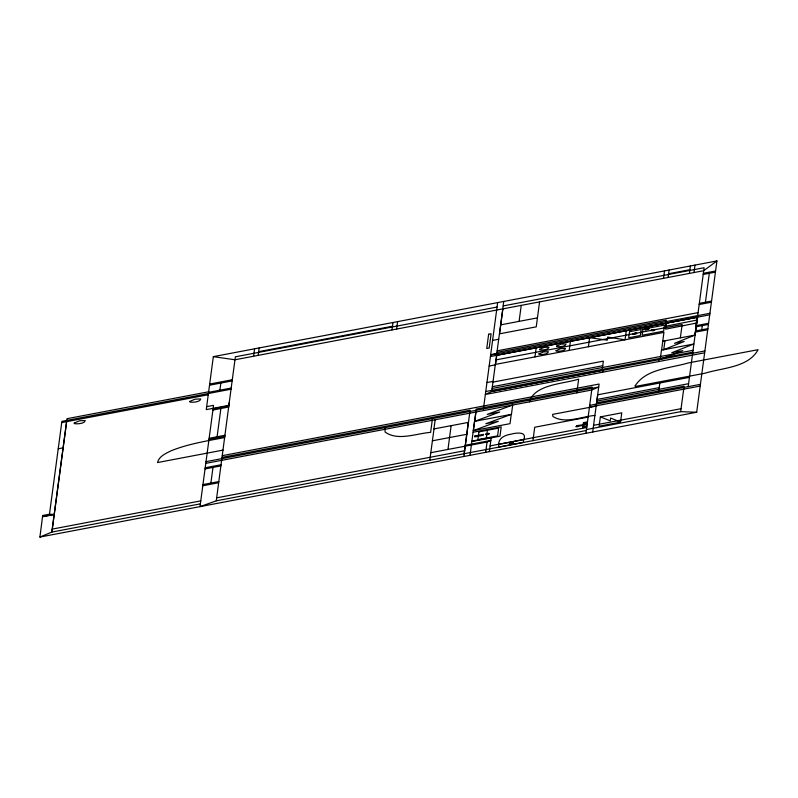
<?xml version="1.0" encoding="UTF-8"?>
<svg xmlns="http://www.w3.org/2000/svg" width="798" height="798" viewBox="0 0 798 798"><rect width="100%" height="100%" fill="white"/><g stroke="black" fill="none" stroke-linecap="round" stroke-linejoin="round"><path stroke-width="1.2" d="M697.163 317.195L695.058 335.07L674.51 343.32L684.195 341.474L663.587 349.733M523.737 439.598C527.518 431.169 515.817 432.855 511.299 434.112C504.416 435.179 497.064 438.511 498.91 447.04L523.358 442.391L523.737 439.598L499.279 444.247M229.046 405.304L206.253 409.633L213.345 356.646L716.923 260.936L696.684 412.247L39.9 537.064L42.693 515.498L49.466 514.211L54.194 514.52L66.623 421.663M42.693 515.498L42.533 516.735L54.194 514.52M49.466 514.211L61.895 421.354L231.031 389.205M219.879 390.192L220.837 383.07M210.891 483.079L212.986 467.419M217.096 436.765L220.876 408.506M228.876 405.334L235.37 356.806L497.044 307.07M206.652 406.661L213.545 405.344L199.999 506.64L216.268 500.825L229.275 402.362M253.574 356.247L254.572 348.806M258.163 355.379L259.151 347.938M392.008 329.933L393.005 322.502M396.596 329.065L397.594 321.624M384.955 427.648L385.095 432.037C397.923 441.294 416.127 433.474 430.621 432.366L432.466 418.621M435.169 419.768L433.942 428.925L468.406 422.381M429.783 460.256L434.012 428.915M447.967 449.434L451.139 425.663M464.137 453.723L468.276 422.401M463.887 456.486L470.082 410.232L222.083 457.364M470.002 455.319L476.197 409.065L592.136 387.03L585.951 433.284M473.334 430.641L498.291 421.344L485.822 423.718L511.259 414.381L510.022 423.668L473.334 430.641L474.581 421.334L511.448 414.332L512.695 405.035L487.249 414.381L499.718 412.017L474.76 421.304L476.007 412.007M483.418 408.935L497.643 302.612M704.634 352.816L485.354 394.481L491.718 391.469L503.757 301.445M502.89 308.866L499.558 333.813L536.246 326.841L539.578 301.893M486.221 438.8L487.468 429.494M485.663 452.346L487.039 442.052L490.84 440.426L465.394 445.264M489.334 451.648L491.239 437.454L471.907 441.124M519.099 321.355L521.234 305.375M534.959 356.935L536.166 347.878M529.373 401.863C534.71 384.127 563.927 383.968 578.66 379.11L576.824 392.845M532.924 440.646L534.72 427.239L588.116 417.095M569.203 350.432L570.41 341.374M588.405 346.741L589.612 337.654L607.218 340.177L607.627 337.095L625.034 339.778L626.3 330.681M583.089 425.334L582.789 427.578L586.51 426.87L587.168 421.972L583.438 422.681L583.139 424.915M592.675 432.007L599.099 384.047L222.313 455.658M596.495 404.097L597.732 394.791L689.422 377.364M602.101 370.432L603.348 361.135L492.974 382.112M602.699 372.187L602.949 370.322M600.365 416.895L599.118 426.192L620.525 422.132L621.762 412.825L600.365 416.895L610.261 420.845L610.64 418.012L620.525 422.132M663.517 278.342L664.505 270.901M668.096 277.465L669.093 270.023M658.599 361.564L658.849 359.699M661.592 350.113L663.936 332.387L495.558 364.387L496.825 355.29L696.873 317.434L695.068 335.07L662.759 341.205M663.746 349.704L664.943 340.796M658.589 392.287L659.836 382.99M680.355 337.863L682.15 324.507L496.216 359.838M689.392 273.425L690.39 265.983M693.981 272.547L694.978 265.106M586.45 429.563L680.664 411.658L684.076 386.212L596.585 402.84M688.185 386.671L704.105 267.729L503.169 305.913M701.751 329.783L702.31 325.594M705.442 302.203L709.312 273.305M716.923 260.936L703.706 270.702L234.971 359.778L213.345 356.646M39.9 537.064L51.88 532.067L200.368 503.847M697.103 320.048L666.121 326.153L666.24 320.197L496.945 352.367M258.662 351.659L392.506 326.222M668.594 273.744L689.891 269.704M703.357 273.305L715.587 270.981M703.198 274.462L715.427 272.138M500.755 324.846L537.443 317.873M209.674 384.057L232.298 379.748M209.525 385.215L232.148 380.915M208.647 391.778L67.022 418.691L51.88 532.067L54.164 514.411L42.553 516.625M208.567 392.347L231.191 388.047M492.585 340.427L498.7 339.26M61.725 422.591L208.248 394.751M699.327 303.37L711.557 301.046M699.178 304.527L711.407 302.203M497.154 350.821L698.09 312.626M490.68 354.681L496.795 353.524M490.64 354.96L709.921 313.285M213.076 408.855L228.976 405.833M490.431 356.507L709.711 314.831M212.926 410.022L228.827 407M696.355 325.594L708.584 323.27M489.154 366.043L495.269 364.876M696.195 326.761L708.425 324.437M58.224 448.775L63.112 447.848M695.637 330.941L707.866 328.616M695.487 332.098L707.716 329.774M486.95 382.551L493.064 381.394M209.146 438.282L225.036 435.259M208.986 439.439L224.886 436.416M224.737 437.523C206.712 441.025 188.328 443.848 171.201 450.76C165.934 453.374 159.011 456.217 157.535 462.551L223.051 450.102M492.356 386.711L602.729 365.733M492.117 388.486L693.053 350.302M485.753 391.509L692.804 352.157M491.728 391.409L602.101 370.382M491.718 391.469L704.883 350.95M206.014 461.653L598.7 387.03L591.737 390.013L205.784 463.359M205.196 467.768L221.096 464.745M205.036 468.935L220.936 465.912M597.113 399.439L659.218 387.638M596.804 401.135L688.584 383.688M589.682 405.384L700.415 384.337M589.453 407.09L700.185 386.042M596.146 406.122L552.625 414.391L552.904 416.466C565.064 424.297 581.533 416.526 594.889 415.449M473.104 432.227L501.224 426.88L499.977 436.187L471.857 441.523M432.416 440.805L466.69 434.292M202.941 484.595L218.842 481.573M202.792 485.753L218.692 482.73M583.378 423.179L587.099 422.471M430.8 452.695L487.039 442.052M586.869 424.207L577.772 425.514L575.847 426.721L586.819 424.626M582.849 427.07L586.58 426.341M593.572 425.314L681.063 408.686M52.279 529.094L200.767 500.875M216.667 497.852L464.665 450.72M490.112 445.883L586.72 427.519M216.268 500.825L586.321 430.501M680.664 411.658L696.684 412.247M665.841 323.17L665.722 329.135L697.392 322.891L697.512 316.926L665.841 323.17M74.204 423.07L74.563 423.688C77.606 424.127 84.937 423.598 85.276 420.546L79.561 420.775L74.204 423.07M189.675 401.474L190.024 402.092C193.066 402.541 200.398 402.012 200.737 398.96L195.021 399.18L189.675 401.474M474.88 435.967L474.76 436.895L483.319 435.269L483.438 434.341L474.88 435.967M488.645 334.222L486.74 348.487L489.184 348.018L491.099 333.754L488.645 334.222M478.93 431.878L477.892 439.628L497.593 435.878L498.63 428.127L478.93 431.878M485.443 434.321C489.962 435.768 491.249 431.449 485.443 434.321M486.351 434.192L488.795 433.723L486.351 434.192M509.413 443.449L513.294 442.71L509.413 443.449M538.949 353.853L539.249 354.392C541.842 354.761 548.096 354.312 548.396 351.709L543.508 351.898L538.949 353.853M539.548 349.334L539.847 349.863C542.45 350.242 548.705 349.793 548.994 347.19L544.116 347.379L539.548 349.334M556.066 350.601L556.366 351.13C558.959 351.509 565.213 351.06 565.513 348.457L560.635 348.646L556.066 350.601M556.675 346.083L556.974 346.611C559.568 346.99 565.822 346.541 566.121 343.928L561.233 344.118L556.675 346.083M576.645 426.262C577.852 428.187 578.53 423.938 576.645 426.262M629.512 331.729L628.704 337.763L640.355 335.549L641.163 329.514L629.512 331.729M632.824 333.883C637.343 335.33 638.629 331.01 632.824 333.883M633.732 333.744L636.176 333.285L633.732 333.744M635.268 385.683L635.158 386.491L705.013 373.215C722.619 367.688 748.325 367.688 758.1 349.674L688.245 362.95C670.49 368.267 646.24 368.666 635.268 385.683M642.909 329.195L642.111 335.23L663.657 331.14L664.465 325.105L642.909 329.195M645.363 327.878L645.073 330.053L648.744 329.355L649.033 327.18L645.363 327.878M650.879 330.452C655.397 331.898 656.684 327.569 650.879 330.452M651.796 330.312L654.24 329.853L651.796 330.312M661.462 350.142L660.215 359.439L682.749 350.641L671.736 352.736L693.841 343.988L661.462 350.142M584.914 423.08L585.542 422.99L584.914 423.08M584.764 426.641L584.764 426.641"/></g></svg>
